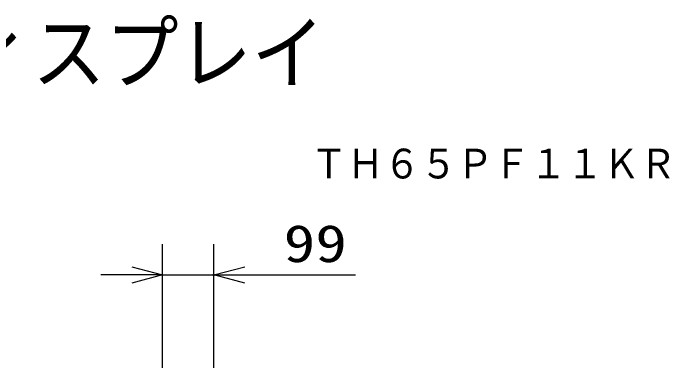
# Model space of a CAD drawing. Units: millimetres, scale not verified. Extents: x -63 to 63, y -57 to 57.
# Drawn here: x 19.95 to 62.38, y 34.47 to 57.39 of the extents above; entities that cross this region are included whole.
import ezdxf
from ezdxf.enums import TextEntityAlignment as Align

# ---------------------------------------------------------------- set-up
doc = ezdxf.new("R2010")
doc.units = ezdxf.units.MM
doc.header["$LTSCALE"] = 0.190236
doc.header["$PDMODE"] = 32
doc.header["$PDSIZE"] = 0.0951
for name, color, linetype in [('0-0_TOUROKU', 1, 'Continuous'), ('0-1_GAIKEI', 1, 'Continuous'), ('0-2_MOJI1', 2, 'Continuous')]:
    doc.layers.add(name, color=color, linetype=linetype)
doc.styles.add('ＭＳ ゴシック', font='')
doc.styles.get('ＭＳ ゴシック').set_extended_font_data('MS Gothic')

# ---------------------------------------------------------------- blocks, each defined once
blk = doc.blocks.new('_OPEN30')
at = {"layer": '0-2_MOJI1', "color": 7}
blk.add_line((0, 0), (-1, 0), dxfattribs=at)
blk.add_lwpolyline([(-1, 0.26795), (0, 0), (-1, -0.26795)], dxfattribs=at)

msp = doc.modelspace()

# ---------------------------------------------------------------- linework, layer by layer
at = {"layer": '0-1_GAIKEI', "color": 3}
for p, q in [((29.6085, 34.4722), (29.6085, 42.4722)), ((32.9085, 34.4722), (32.9085, 42.4722)), ((27.6085, 40.4722), (25.6085, 40.4722)), ((29.6085, 40.4722), (32.9085, 40.4722)), ((34.9085, 40.4722), (42.0752, 40.4722))]:
    msp.add_line(p, q, dxfattribs=at)
at = {"layer": '0-2_MOJI1', "color": 7}
msp.add_point((32.9085, 40.4722), dxfattribs=at)

# ---------------------------------------------------------------- block references
at = {"layer": '0-1_GAIKEI', "xscale": 2, "yscale": 2}
msp.add_blockref('_OPEN30', (29.6085, 40.4722), dxfattribs=at)
at = {"layer": '0-1_GAIKEI', "xscale": 2, "yscale": 2, "rotation": 180}
msp.add_blockref('_OPEN30', (32.9085, 40.4722), dxfattribs=at)

# ---------------------------------------------------------------- texts
at = {"layer": '0-0_TOUROKU', "style": 'ＭＳ ゴシック', "width": 0.9}
msp.add_text('ＴＨ６５ＰＦ１１ＫＲ', height=1.925, dxfattribs=at).set_placement((39.1667, 46.13), align=Align.BOTTOM_LEFT)
at = {"layer": '0-1_GAIKEI', "color": 3, "style": 'ＭＳ ゴシック', "width": 1.25}
msp.add_text('99', height=2.406, dxfattribs=at).set_placement((37.4249, 40.5818), align=Align.BOTTOM_LEFT)
at = {"layer": '0-2_MOJI1', "style": 'ＭＳ ゴシック', "width": 0.9}
msp.add_text('ハイビジョンプラズマディスプレイ', height=3.848, dxfattribs=at).set_placement((-35.5001, 51.7599), align=Align.BOTTOM_LEFT)

doc.saveas('drawing.dxf')
